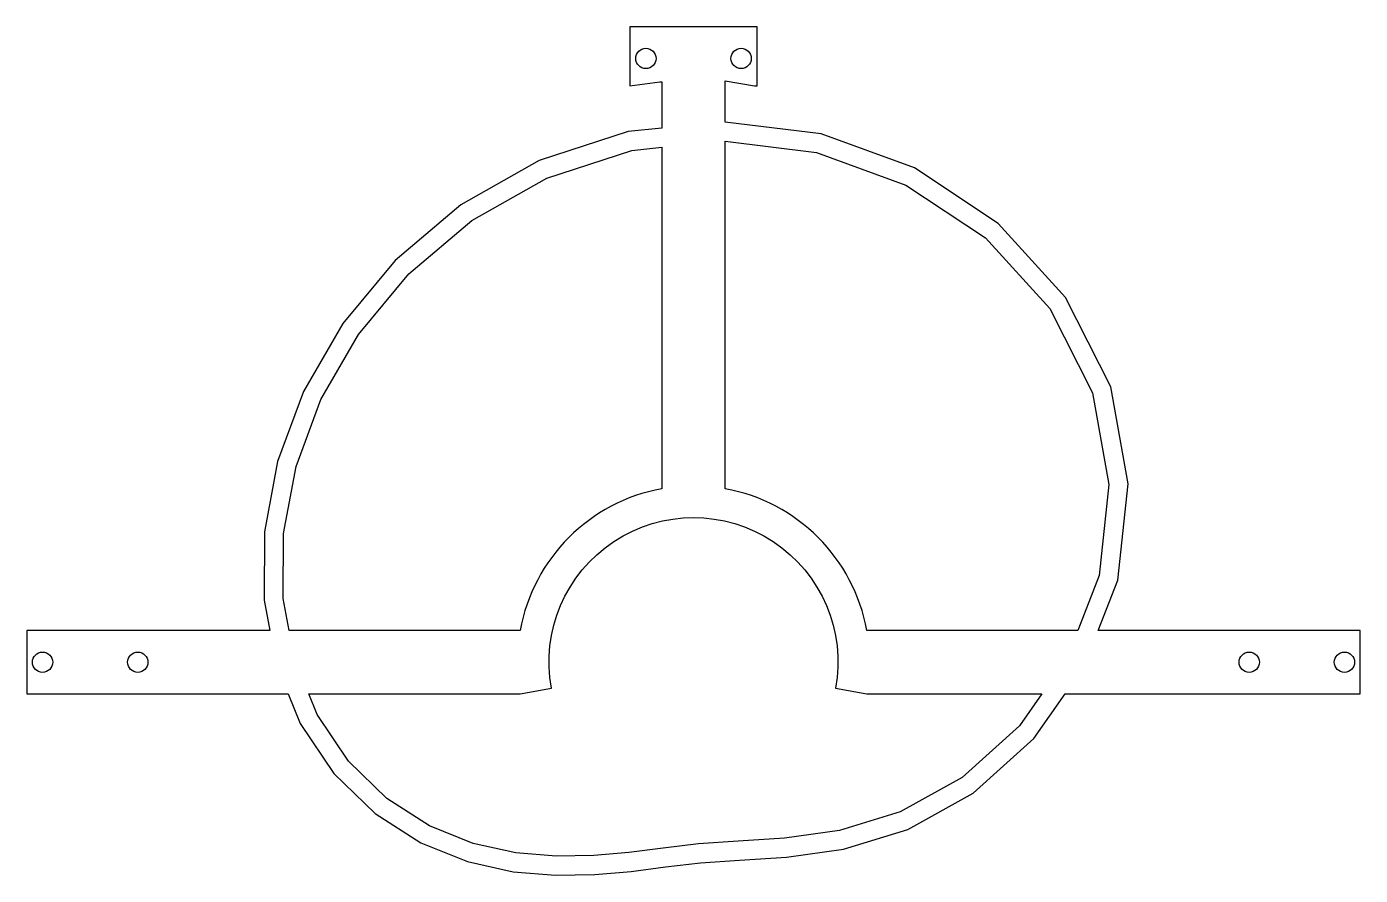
# Model space of a CAD drawing. Header units: millimetres. Extents: x -95 to 115, y -34 to 100.
import ezdxf

# ---------------------------------------------------------------- set-up
doc = ezdxf.new("R2010")
doc.units = ezdxf.units.MM
doc.layers.get('0').update_dxf_attribs({"linetype": 'CONTINUOUS'})

msp = doc.modelspace()

# ---------------------------------------------------------------- linework, layer by layer
msp.add_lwpolyline([(68.51, -5), (115, -5), (115, 5), (73.73, 5), (76.82, 12.93), (78.45, 28.06), (75.69, 43.35), (68.6, 57.37), (57.96, 69.05), (44.8, 77.77), (30.08, 83.15), (15, 85), (15, 91.5), (19.59, 90.68), (20, 90.68), (20, 100), (0, 100), (0, 90.68), (4.68, 91.3), (5, 91.3), (5, 84.03), (-0.31, 83.49), (-14.28, 78.94), (-26.61, 71.97), (-36.96, 63.23), (-45.23, 53.29), (-51.39, 42.62), (-55.49, 31.6), (-57.55, 20.54), (-57.59, 9.75), (-56.7, 5), (-95, 5), (-95, -5), (-53.82, -5), (-51.94, -9.63), (-46.64, -17.52), (-40.15, -23.82), (-32.96, -28.42), (-25.57, -31.38), (-18.4, -32.97), (-11.71, -33.53), (-5.55, -33.42), (0.16, -32.91), (5.6, -32.22), (11.09, -31.59), (17.22, -31.15), (24.65, -30.7), (33.64, -29.42), (43.74, -26.3), (54.04, -20.58), (63.59, -12.02)], close=True)
for points in [[(70.52, 5), (37.3, 5, 0.311654), (15, 27.3), (15, 81.97), (29.38, 80.21), (43.44, 75.07), (56, 66.76), (66.1, 55.66), (72.81, 42.39), (75.42, 27.95), (73.88, 13.64)], [(-17.3, 5), (-53.65, 5), (-54.59, 10.03), (-54.55, 20.26), (-52.59, 30.8), (-48.67, 41.34), (-42.76, 51.57), (-34.82, 61.11), (-24.88, 69.5), (-13.07, 76.18), (0.31, 80.54), (5, 81.02), (5, 27.3, 0.311654)], [(37.3, -5), (64.85, -5), (61.33, -10.01), (52.29, -18.12), (42.55, -23.52), (32.99, -26.49), (24.35, -27.71), (17.02, -28.16), (10.81, -28.6), (5.24, -29.24), (-0.16, -29.93), (-5.71, -30.42), (-11.61, -30.53), (-17.95, -29.99), (-24.68, -28.51), (-31.58, -25.74), (-38.28, -21.46), (-44.32, -15.59), (-49.28, -8.22), (-50.58, -5), (-17.3, -5), (-12.38, -4.1, -1.199817), (32.38, -4.1)]]:
    msp.add_lwpolyline(points, format="xyb", close=True)
for centre in [(2.5, 95), (17.5, 95), (-92.5, 0), (-77.5, 0), (97.5, 0), (112.5, 0)]:
    msp.add_circle(centre, 1.6)

doc.saveas('drawing.dxf')
